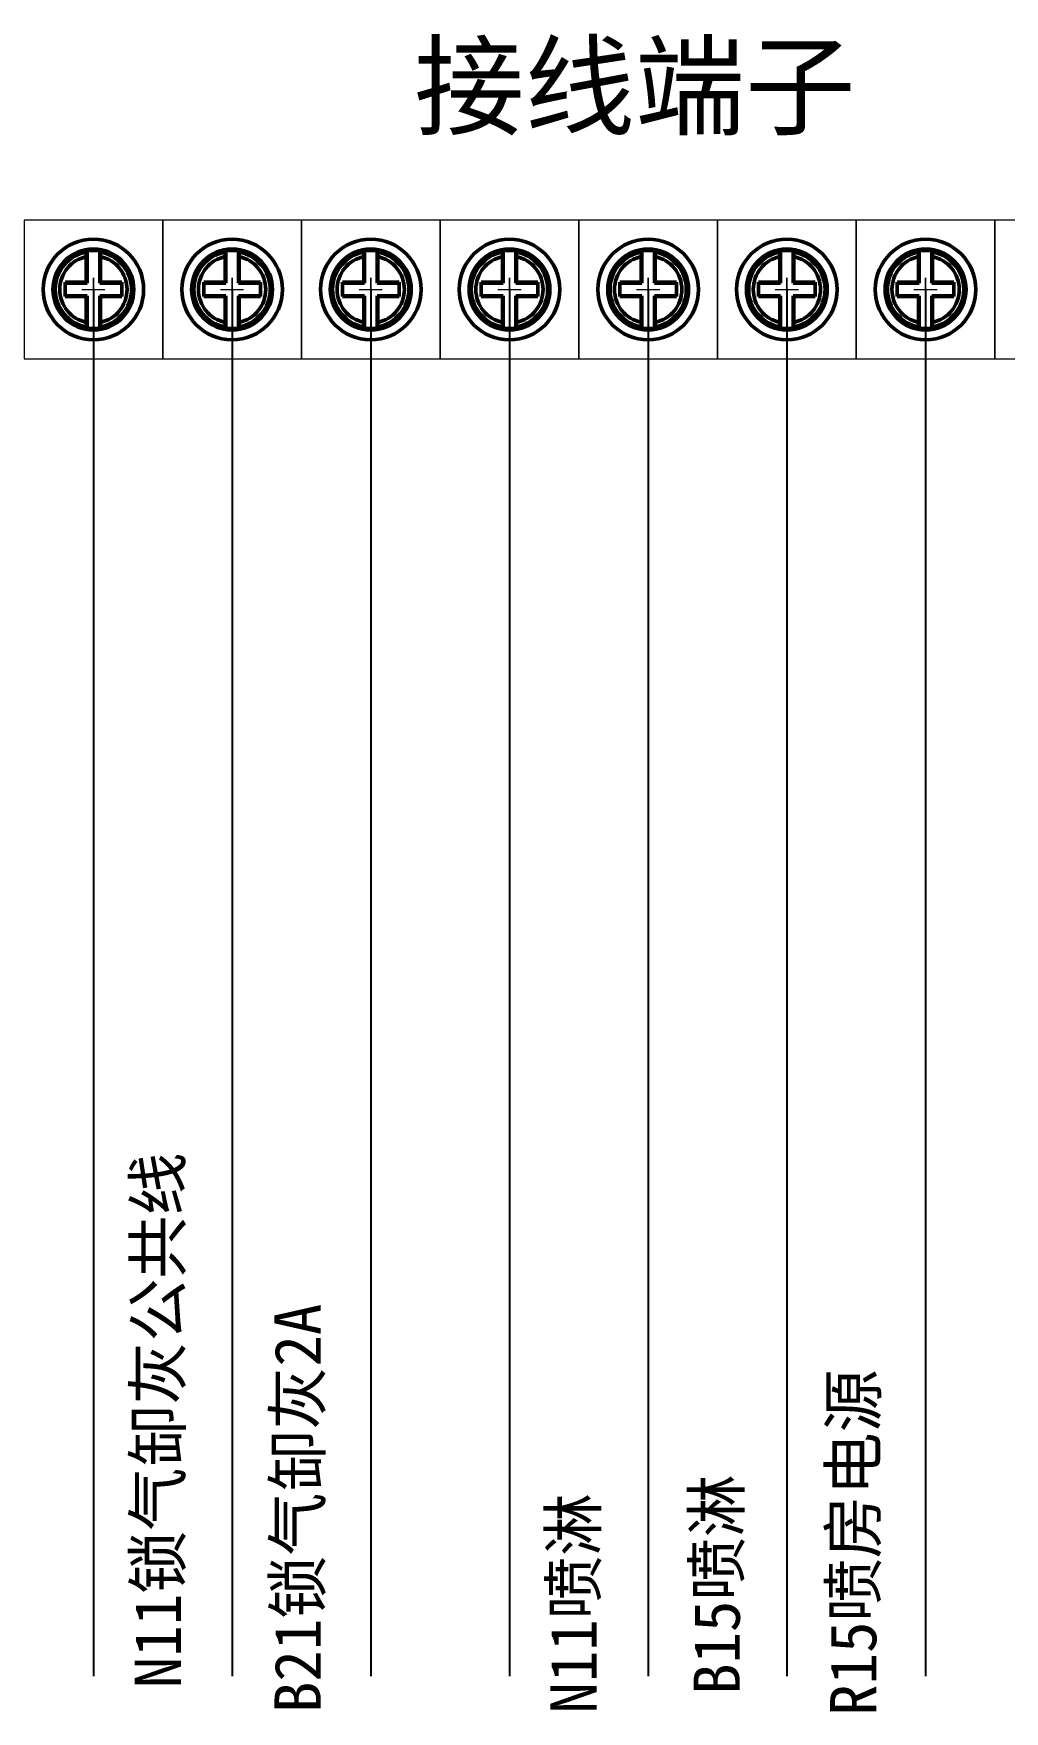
# Model space of a CAD drawing. Extents: x -1351 to 773, y -193 to 951.
# Drawn here: x 509.4 to 593.4, y -192 to -46.8 of the extents above; entities that cross this region are included whole.
import ezdxf

# ---------------------------------------------------------------- set-up
doc = ezdxf.new("R2010")
doc.units = 0
doc.header["$LTSCALE"] = 10
doc.header["$MEASUREMENT"] = 0
doc.layers.get('0').update_dxf_attribs({"linetype": 'CONTINUOUS'})
for name, color, linetype in [('10000_FRONT', 7, 'CONTINUOUS'), ('器件名称', 7, 'CONTINUOUS'), ('线号', 50, 'CONTINUOUS')]:
    doc.layers.add(name, color=color, linetype=linetype)
doc.styles.add('STYLE1', font='', dxfattribs={"height": 4})
doc.styles.get('STYLE1').set_extended_font_data('SimSun')

msp = doc.modelspace()

# ---------------------------------------------------------------- linework, layer by layer
at = {"lineweight": 0}
for p, q in [((514.61, -68.98), (514.61, -67.98)), ((514.61, -67.98), (514.61, -69.98)), ((526.61, -68.98), (526.61, -67.98)), ((526.61, -67.98), (526.61, -69.98)), ((538.61, -68.98), (538.61, -67.98)), ((538.61, -67.98), (538.61, -69.98)), ((550.61, -68.98), (550.61, -67.98)), ((550.61, -67.98), (550.61, -69.98)), ((562.61, -68.98), (562.61, -67.98)), ((562.61, -67.98), (562.61, -69.98)), ((574.61, -68.98), (574.61, -67.98)), ((574.61, -67.98), (574.61, -69.98)), ((586.61, -68.98), (586.61, -67.98)), ((586.61, -67.98), (586.61, -69.98)), ((513.61, -68.98), (515.61, -68.98)), ((525.61, -68.98), (527.61, -68.98)), ((537.61, -68.98), (539.61, -68.98)), ((549.61, -68.98), (551.61, -68.98)), ((561.61, -68.98), (563.61, -68.98)), ((573.61, -68.98), (575.61, -68.98)), ((585.61, -68.98), (587.61, -68.98))]:
    msp.add_line(p, q, dxfattribs=at)
for points in [[(508.61, -74.98), (520.61, -74.98), (520.61, -62.98), (508.61, -62.98)], [(520.61, -74.98), (532.61, -74.98), (532.61, -62.98), (520.61, -62.98)], [(532.61, -74.98), (544.61, -74.98), (544.61, -62.98), (532.61, -62.98)], [(544.61, -74.98), (556.61, -74.98), (556.61, -62.98), (544.61, -62.98)], [(556.61, -74.98), (568.61, -74.98), (568.61, -62.98), (556.61, -62.98)], [(568.61, -74.98), (580.61, -74.98), (580.61, -62.98), (568.61, -62.98)], [(580.61, -74.98), (592.61, -74.98), (592.61, -62.98), (580.61, -62.98)], [(592.61, -74.98), (604.61, -74.98), (604.61, -62.98), (592.61, -62.98)]]:
    msp.add_lwpolyline(points, close=True, dxfattribs=at)
at = {"layer": '10000_FRONT', "color": 7, "linetype": 'Continuous', "lineweight": 50}
for p, q in [((514.01, -65.81), (514, -65.83)), ((514, -65.83), (514, -65.85)), ((514, -65.85), (514, -65.87)), ((514, -65.87), (514, -65.9)), ((514, -65.9), (514, -65.92)), ((514, -65.92), (514, -65.95)), ((514, -65.95), (514, -65.98)), ((514, -65.98), (514, -66.01)), ((514, -66.01), (514, -66.04)), ((514, -66.04), (514, -66.07)), ((514, -66.07), (514, -66.1)), ((514, -66.1), (514, -66.14)), ((514, -66.14), (514, -68.36)), ((514.02, -65.73), (514.01, -65.73)), ((514.01, -65.73), (514.01, -65.74)), ((514.01, -65.74), (514.01, -65.75)), ((514.01, -65.75), (514.01, -65.76)), ((514.01, -65.76), (514.01, -65.77)), ((514.01, -65.77), (514.01, -65.79)), ((514.01, -65.79), (514.01, -65.81)), ((514.03, -65.7), (514.02, -65.71)), ((514.02, -65.71), (514.02, -65.73)), ((514.04, -65.68), (514.03, -65.69)), ((514.03, -65.69), (514.03, -65.7)), ((514.05, -65.67), (514.04, -65.68)), ((514.06, -65.64), (514.05, -65.66)), ((514.05, -65.66), (514.05, -65.67)), ((514.06, -68.43), (514.06, -65.64)), ((515.16, -68.43), (515.16, -65.64)), ((515.17, -65.66), (515.16, -65.64)), ((515.17, -65.67), (515.17, -65.66)), ((515.18, -65.68), (515.17, -65.67)), ((515.18, -65.69), (515.18, -65.68)), ((515.19, -65.7), (515.18, -65.69)), ((515.2, -65.71), (515.19, -65.7)), ((515.2, -65.73), (515.2, -65.71)), ((515.21, -65.73), (515.2, -65.73)), ((515.21, -65.74), (515.21, -65.73)), ((515.21, -65.75), (515.21, -65.74)), ((515.21, -65.76), (515.21, -65.75)), ((515.21, -65.77), (515.21, -65.76)), ((515.21, -65.79), (515.21, -65.77)), ((515.21, -65.81), (515.21, -65.79)), ((515.22, -65.83), (515.21, -65.81)), ((515.22, -65.85), (515.22, -65.83)), ((515.22, -65.87), (515.22, -65.85)), ((515.22, -65.9), (515.22, -65.87)), ((515.22, -65.92), (515.22, -65.9)), ((515.22, -65.95), (515.22, -65.92)), ((515.22, -65.98), (515.22, -65.95)), ((515.22, -66.01), (515.22, -65.98)), ((515.22, -66.04), (515.22, -66.01)), ((515.22, -66.07), (515.22, -66.04)), ((515.22, -66.1), (515.22, -66.07)), ((515.22, -66.14), (515.22, -66.1)), ((515.22, -68.36), (515.22, -66.14)), ((526.01, -65.81), (526, -65.83)), ((526, -65.83), (526, -65.85)), ((526, -65.85), (526, -65.87)), ((526, -65.87), (526, -65.9)), ((526, -65.9), (526, -65.92)), ((526, -65.92), (526, -65.95)), ((526, -65.95), (526, -65.98)), ((526, -65.98), (526, -66.01)), ((526, -66.01), (526, -66.04)), ((526, -66.04), (526, -66.07)), ((526, -66.07), (526, -66.1)), ((526, -66.1), (526, -66.14)), ((526, -66.14), (526, -68.36)), ((526.02, -65.73), (526.01, -65.73)), ((526.01, -65.73), (526.01, -65.74)), ((526.01, -65.74), (526.01, -65.75)), ((526.01, -65.75), (526.01, -65.76)), ((526.01, -65.76), (526.01, -65.77)), ((526.01, -65.77), (526.01, -65.79)), ((526.01, -65.79), (526.01, -65.81)), ((526.03, -65.7), (526.02, -65.71)), ((526.02, -65.71), (526.02, -65.73)), ((526.04, -65.68), (526.03, -65.69)), ((526.03, -65.69), (526.03, -65.7)), ((526.05, -65.67), (526.04, -65.68)), ((526.06, -65.64), (526.05, -65.66)), ((526.05, -65.66), (526.05, -65.67)), ((526.06, -68.43), (526.06, -65.64)), ((527.16, -68.43), (527.16, -65.64)), ((527.17, -65.66), (527.16, -65.64)), ((527.17, -65.67), (527.17, -65.66)), ((527.18, -65.68), (527.17, -65.67)), ((527.18, -65.69), (527.18, -65.68)), ((527.19, -65.7), (527.18, -65.69)), ((527.2, -65.71), (527.19, -65.7)), ((527.2, -65.73), (527.2, -65.71)), ((527.21, -65.73), (527.2, -65.73)), ((527.21, -65.74), (527.21, -65.73)), ((527.21, -65.75), (527.21, -65.74)), ((527.21, -65.76), (527.21, -65.75)), ((527.21, -65.77), (527.21, -65.76)), ((527.21, -65.79), (527.21, -65.77)), ((527.21, -65.81), (527.21, -65.79)), ((527.22, -65.83), (527.21, -65.81)), ((527.22, -65.85), (527.22, -65.83)), ((527.22, -65.87), (527.22, -65.85)), ((527.22, -65.9), (527.22, -65.87)), ((527.22, -65.92), (527.22, -65.9)), ((527.22, -65.95), (527.22, -65.92)), ((527.22, -65.98), (527.22, -65.95)), ((527.22, -66.01), (527.22, -65.98)), ((527.22, -66.04), (527.22, -66.01)), ((527.22, -66.07), (527.22, -66.04)), ((527.22, -66.1), (527.22, -66.07)), ((527.22, -66.14), (527.22, -66.1)), ((527.22, -68.36), (527.22, -66.14)), ((538.01, -65.81), (538, -65.83)), ((538, -65.83), (538, -65.85)), ((538, -65.85), (538, -65.87)), ((538, -65.87), (538, -65.9)), ((538, -65.9), (538, -65.92)), ((538, -65.92), (538, -65.95)), ((538, -65.95), (538, -65.98)), ((538, -65.98), (538, -66.01)), ((538, -66.01), (538, -66.04)), ((538, -66.04), (538, -66.07)), ((538, -66.07), (538, -66.1)), ((538, -66.1), (538, -66.14)), ((538, -66.14), (538, -68.36)), ((538.02, -65.73), (538.01, -65.73)), ((538.01, -65.73), (538.01, -65.74)), ((538.01, -65.74), (538.01, -65.75)), ((538.01, -65.75), (538.01, -65.76)), ((538.01, -65.76), (538.01, -65.77)), ((538.01, -65.77), (538.01, -65.79)), ((538.01, -65.79), (538.01, -65.81)), ((538.03, -65.7), (538.02, -65.71)), ((538.02, -65.71), (538.02, -65.73)), ((538.04, -65.68), (538.03, -65.69)), ((538.03, -65.69), (538.03, -65.7)), ((538.05, -65.67), (538.04, -65.68)), ((538.06, -65.64), (538.05, -65.66)), ((538.05, -65.66), (538.05, -65.67)), ((538.06, -68.43), (538.06, -65.64)), ((539.16, -68.43), (539.16, -65.64)), ((539.17, -65.66), (539.16, -65.64)), ((539.17, -65.67), (539.17, -65.66)), ((539.18, -65.68), (539.17, -65.67)), ((539.18, -65.69), (539.18, -65.68)), ((539.19, -65.7), (539.18, -65.69)), ((539.2, -65.71), (539.19, -65.7)), ((539.2, -65.73), (539.2, -65.71)), ((539.21, -65.73), (539.2, -65.73)), ((539.21, -65.74), (539.21, -65.73)), ((539.21, -65.75), (539.21, -65.74)), ((539.21, -65.76), (539.21, -65.75)), ((539.21, -65.77), (539.21, -65.76)), ((539.21, -65.79), (539.21, -65.77)), ((539.21, -65.81), (539.21, -65.79)), ((539.22, -65.83), (539.21, -65.81)), ((539.22, -65.85), (539.22, -65.83)), ((539.22, -65.87), (539.22, -65.85)), ((539.22, -65.9), (539.22, -65.87)), ((539.22, -65.92), (539.22, -65.9)), ((539.22, -65.95), (539.22, -65.92)), ((539.22, -65.98), (539.22, -65.95)), ((539.22, -66.01), (539.22, -65.98)), ((539.22, -66.04), (539.22, -66.01)), ((539.22, -66.07), (539.22, -66.04)), ((539.22, -66.1), (539.22, -66.07)), ((539.22, -66.14), (539.22, -66.1)), ((539.22, -68.36), (539.22, -66.14)), ((550.01, -65.81), (550, -65.83)), ((550, -65.83), (550, -65.85)), ((550, -65.85), (550, -65.87)), ((550, -65.87), (550, -65.9)), ((550, -65.9), (550, -65.92)), ((550, -65.92), (550, -65.95)), ((550, -65.95), (550, -65.98)), ((550, -65.98), (550, -66.01)), ((550, -66.01), (550, -66.04)), ((550, -66.04), (550, -66.07)), ((550, -66.07), (550, -66.1)), ((550, -66.1), (550, -66.14)), ((550, -66.14), (550, -68.36)), ((550.02, -65.73), (550.01, -65.73)), ((550.01, -65.73), (550.01, -65.74)), ((550.01, -65.74), (550.01, -65.75)), ((550.01, -65.75), (550.01, -65.76)), ((550.01, -65.76), (550.01, -65.77)), ((550.01, -65.77), (550.01, -65.79)), ((550.01, -65.79), (550.01, -65.81)), ((550.03, -65.7), (550.02, -65.71)), ((550.02, -65.71), (550.02, -65.73)), ((550.04, -65.68), (550.03, -65.69)), ((550.03, -65.69), (550.03, -65.7)), ((550.05, -65.67), (550.04, -65.68)), ((550.06, -65.64), (550.05, -65.66)), ((550.05, -65.66), (550.05, -65.67)), ((550.06, -68.43), (550.06, -65.64)), ((551.16, -68.43), (551.16, -65.64)), ((551.17, -65.66), (551.16, -65.64)), ((551.17, -65.67), (551.17, -65.66)), ((551.18, -65.68), (551.17, -65.67)), ((551.18, -65.69), (551.18, -65.68)), ((551.19, -65.7), (551.18, -65.69)), ((551.2, -65.71), (551.19, -65.7)), ((551.2, -65.73), (551.2, -65.71)), ((551.21, -65.73), (551.2, -65.73)), ((551.21, -65.74), (551.21, -65.73)), ((551.21, -65.75), (551.21, -65.74)), ((551.21, -65.76), (551.21, -65.75)), ((551.21, -65.77), (551.21, -65.76)), ((551.21, -65.79), (551.21, -65.77)), ((551.21, -65.81), (551.21, -65.79)), ((551.22, -65.83), (551.21, -65.81)), ((551.22, -65.85), (551.22, -65.83)), ((551.22, -65.87), (551.22, -65.85)), ((551.22, -65.9), (551.22, -65.87)), ((551.22, -65.92), (551.22, -65.9)), ((551.22, -65.95), (551.22, -65.92)), ((551.22, -65.98), (551.22, -65.95)), ((551.22, -66.01), (551.22, -65.98)), ((551.22, -66.04), (551.22, -66.01)), ((551.22, -66.07), (551.22, -66.04)), ((551.22, -66.1), (551.22, -66.07)), ((551.22, -66.14), (551.22, -66.1)), ((551.22, -68.36), (551.22, -66.14)), ((562.01, -65.81), (562, -65.83)), ((562, -65.83), (562, -65.85)), ((562, -65.85), (562, -65.87)), ((562, -65.87), (562, -65.9)), ((562, -65.9), (562, -65.92)), ((562, -65.92), (562, -65.95)), ((562, -65.95), (562, -65.98)), ((562, -65.98), (562, -66.01)), ((562, -66.01), (562, -66.04)), ((562, -66.04), (562, -66.07)), ((562, -66.07), (562, -66.1)), ((562, -66.1), (562, -66.14)), ((562, -66.14), (562, -68.36)), ((562.02, -65.73), (562.01, -65.73)), ((562.01, -65.73), (562.01, -65.74)), ((562.01, -65.74), (562.01, -65.75)), ((562.01, -65.75), (562.01, -65.76)), ((562.01, -65.76), (562.01, -65.77)), ((562.01, -65.77), (562.01, -65.79)), ((562.01, -65.79), (562.01, -65.81)), ((562.03, -65.7), (562.02, -65.71)), ((562.02, -65.71), (562.02, -65.73)), ((562.04, -65.68), (562.03, -65.69)), ((562.03, -65.69), (562.03, -65.7)), ((562.05, -65.67), (562.04, -65.68)), ((562.06, -65.64), (562.05, -65.66)), ((562.05, -65.66), (562.05, -65.67)), ((562.06, -68.43), (562.06, -65.64)), ((563.16, -68.43), (563.16, -65.64)), ((563.17, -65.66), (563.16, -65.64)), ((563.17, -65.67), (563.17, -65.66)), ((563.18, -65.68), (563.17, -65.67)), ((563.18, -65.69), (563.18, -65.68)), ((563.19, -65.7), (563.18, -65.69)), ((563.2, -65.71), (563.19, -65.7)), ((563.2, -65.73), (563.2, -65.71)), ((563.21, -65.73), (563.2, -65.73)), ((563.21, -65.74), (563.21, -65.73)), ((563.21, -65.75), (563.21, -65.74)), ((563.21, -65.76), (563.21, -65.75)), ((563.21, -65.77), (563.21, -65.76)), ((563.21, -65.79), (563.21, -65.77)), ((563.21, -65.81), (563.21, -65.79)), ((563.22, -65.83), (563.21, -65.81)), ((563.22, -65.85), (563.22, -65.83)), ((563.22, -65.87), (563.22, -65.85)), ((563.22, -65.9), (563.22, -65.87)), ((563.22, -65.92), (563.22, -65.9)), ((563.22, -65.95), (563.22, -65.92)), ((563.22, -65.98), (563.22, -65.95)), ((563.22, -66.01), (563.22, -65.98)), ((563.22, -66.04), (563.22, -66.01)), ((563.22, -66.07), (563.22, -66.04)), ((563.22, -66.1), (563.22, -66.07)), ((563.22, -66.14), (563.22, -66.1)), ((563.22, -68.36), (563.22, -66.14)), ((574.01, -65.81), (574, -65.83)), ((574, -65.83), (574, -65.85)), ((574, -65.85), (574, -65.87)), ((574, -65.87), (574, -65.9)), ((574, -65.9), (574, -65.92)), ((574, -65.92), (574, -65.95)), ((574, -65.95), (574, -65.98)), ((574, -65.98), (574, -66.01)), ((574, -66.01), (574, -66.04)), ((574, -66.04), (574, -66.07)), ((574, -66.07), (574, -66.1)), ((574, -66.1), (574, -66.14)), ((574, -66.14), (574, -68.36)), ((574.02, -65.73), (574.01, -65.73)), ((574.01, -65.73), (574.01, -65.74)), ((574.01, -65.74), (574.01, -65.75)), ((574.01, -65.75), (574.01, -65.76)), ((574.01, -65.76), (574.01, -65.77)), ((574.01, -65.77), (574.01, -65.79)), ((574.01, -65.79), (574.01, -65.81)), ((574.03, -65.7), (574.02, -65.71)), ((574.02, -65.71), (574.02, -65.73)), ((574.04, -65.68), (574.03, -65.69)), ((574.03, -65.69), (574.03, -65.7)), ((574.05, -65.67), (574.04, -65.68)), ((574.06, -65.64), (574.05, -65.66)), ((574.05, -65.66), (574.05, -65.67)), ((574.06, -68.43), (574.06, -65.64)), ((575.16, -68.43), (575.16, -65.64)), ((575.17, -65.66), (575.16, -65.64)), ((575.17, -65.67), (575.17, -65.66)), ((575.18, -65.68), (575.17, -65.67)), ((575.18, -65.69), (575.18, -65.68)), ((575.19, -65.7), (575.18, -65.69)), ((575.2, -65.71), (575.19, -65.7)), ((575.2, -65.73), (575.2, -65.71)), ((575.21, -65.73), (575.2, -65.73)), ((575.21, -65.74), (575.21, -65.73)), ((575.21, -65.75), (575.21, -65.74)), ((575.21, -65.76), (575.21, -65.75)), ((575.21, -65.77), (575.21, -65.76)), ((575.21, -65.79), (575.21, -65.77)), ((575.21, -65.81), (575.21, -65.79)), ((575.22, -65.83), (575.21, -65.81)), ((575.22, -65.85), (575.22, -65.83)), ((575.22, -65.87), (575.22, -65.85)), ((575.22, -65.9), (575.22, -65.87)), ((575.22, -65.92), (575.22, -65.9)), ((575.22, -65.95), (575.22, -65.92)), ((575.22, -65.98), (575.22, -65.95)), ((575.22, -66.01), (575.22, -65.98)), ((575.22, -66.04), (575.22, -66.01)), ((575.22, -66.07), (575.22, -66.04)), ((575.22, -66.1), (575.22, -66.07)), ((575.22, -66.14), (575.22, -66.1)), ((575.22, -68.36), (575.22, -66.14)), ((586.01, -65.81), (586, -65.83)), ((586, -65.83), (586, -65.85)), ((586, -65.85), (586, -65.87)), ((586, -65.87), (586, -65.9)), ((586, -65.9), (586, -65.92)), ((586, -65.92), (586, -65.95)), ((586, -65.95), (586, -65.98)), ((586, -65.98), (586, -66.01)), ((586, -66.01), (586, -66.04)), ((586, -66.04), (586, -66.07)), ((586, -66.07), (586, -66.1)), ((586, -66.1), (586, -66.14)), ((586, -66.14), (586, -68.36)), ((586.02, -65.73), (586.01, -65.73)), ((586.01, -65.73), (586.01, -65.74)), ((586.01, -65.74), (586.01, -65.75)), ((586.01, -65.75), (586.01, -65.76)), ((586.01, -65.76), (586.01, -65.77)), ((586.01, -65.77), (586.01, -65.79)), ((586.01, -65.79), (586.01, -65.81)), ((586.03, -65.7), (586.02, -65.71)), ((586.02, -65.71), (586.02, -65.73)), ((586.04, -65.68), (586.03, -65.69)), ((586.03, -65.69), (586.03, -65.7)), ((586.05, -65.67), (586.04, -65.68)), ((586.06, -65.64), (586.05, -65.66)), ((586.05, -65.66), (586.05, -65.67)), ((586.06, -68.43), (586.06, -65.64)), ((587.16, -68.43), (587.16, -65.64)), ((587.17, -65.66), (587.16, -65.64)), ((587.17, -65.67), (587.17, -65.66)), ((587.18, -65.68), (587.17, -65.67)), ((587.18, -65.69), (587.18, -65.68)), ((587.19, -65.7), (587.18, -65.69)), ((587.2, -65.71), (587.19, -65.7)), ((587.2, -65.73), (587.2, -65.71)), ((587.21, -65.73), (587.2, -65.73)), ((587.21, -65.74), (587.21, -65.73)), ((587.21, -65.75), (587.21, -65.74)), ((587.21, -65.76), (587.21, -65.75)), ((587.21, -65.77), (587.21, -65.76)), ((587.21, -65.79), (587.21, -65.77)), ((587.21, -65.81), (587.21, -65.79)), ((587.22, -65.83), (587.21, -65.81)), ((587.22, -65.85), (587.22, -65.83)), ((587.22, -65.87), (587.22, -65.85)), ((587.22, -65.9), (587.22, -65.87)), ((587.22, -65.92), (587.22, -65.9)), ((587.22, -65.95), (587.22, -65.92)), ((587.22, -65.98), (587.22, -65.95)), ((587.22, -66.01), (587.22, -65.98)), ((587.22, -66.04), (587.22, -66.01)), ((587.22, -66.07), (587.22, -66.04)), ((587.22, -66.1), (587.22, -66.07)), ((587.22, -66.14), (587.22, -66.1)), ((587.22, -68.36), (587.22, -66.14)), ((514, -68.36), (512.16, -68.36)), ((512.16, -69.59), (512.16, -68.36)), ((514.06, -68.43), (512.16, -68.43)), ((514.06, -69.53), (512.16, -69.53)), ((512.16, -69.59), (514, -69.59)), ((514, -68.36), (514.06, -68.43)), ((514.06, -69.53), (514, -69.59)), ((514, -69.59), (514, -71.82)), ((514.06, -72.31), (514.06, -69.53)), ((515.16, -68.43), (515.22, -68.36)), ((517.06, -68.43), (515.16, -68.43)), ((515.22, -69.59), (515.16, -69.53)), ((517.06, -69.53), (515.16, -69.53)), ((515.16, -72.31), (515.16, -69.53)), ((517.06, -68.36), (515.22, -68.36)), ((515.22, -69.59), (517.06, -69.59)), ((515.22, -71.82), (515.22, -69.59)), ((517.06, -69.59), (517.06, -68.36)), ((526, -68.36), (524.16, -68.36)), ((524.16, -69.59), (524.16, -68.36)), ((526.06, -68.43), (524.16, -68.43)), ((526.06, -69.53), (524.16, -69.53)), ((524.16, -69.59), (526, -69.59)), ((526, -68.36), (526.06, -68.43)), ((526.06, -69.53), (526, -69.59)), ((526, -69.59), (526, -71.82)), ((526.06, -72.31), (526.06, -69.53)), ((527.16, -68.43), (527.22, -68.36)), ((529.06, -68.43), (527.16, -68.43)), ((527.22, -69.59), (527.16, -69.53)), ((529.06, -69.53), (527.16, -69.53)), ((527.16, -72.31), (527.16, -69.53)), ((529.06, -68.36), (527.22, -68.36)), ((527.22, -69.59), (529.06, -69.59)), ((527.22, -71.82), (527.22, -69.59)), ((529.06, -69.59), (529.06, -68.36)), ((538, -68.36), (536.16, -68.36)), ((536.16, -69.59), (536.16, -68.36)), ((538.06, -68.43), (536.16, -68.43)), ((538.06, -69.53), (536.16, -69.53)), ((536.16, -69.59), (538, -69.59)), ((538, -68.36), (538.06, -68.43)), ((538.06, -69.53), (538, -69.59)), ((538, -69.59), (538, -71.82)), ((538.06, -72.31), (538.06, -69.53)), ((539.16, -68.43), (539.22, -68.36)), ((541.06, -68.43), (539.16, -68.43)), ((539.22, -69.59), (539.16, -69.53)), ((541.06, -69.53), (539.16, -69.53)), ((539.16, -72.31), (539.16, -69.53)), ((541.06, -68.36), (539.22, -68.36)), ((539.22, -69.59), (541.06, -69.59)), ((539.22, -71.82), (539.22, -69.59)), ((541.06, -69.59), (541.06, -68.36)), ((550, -68.36), (548.16, -68.36)), ((548.16, -69.59), (548.16, -68.36)), ((550.06, -68.43), (548.16, -68.43)), ((550.06, -69.53), (548.16, -69.53)), ((548.16, -69.59), (550, -69.59)), ((550, -68.36), (550.06, -68.43)), ((550.06, -69.53), (550, -69.59)), ((550, -69.59), (550, -71.82)), ((550.06, -72.31), (550.06, -69.53)), ((551.16, -68.43), (551.22, -68.36)), ((553.06, -68.43), (551.16, -68.43)), ((551.22, -69.59), (551.16, -69.53)), ((553.06, -69.53), (551.16, -69.53)), ((551.16, -72.31), (551.16, -69.53)), ((553.06, -68.36), (551.22, -68.36)), ((551.22, -69.59), (553.06, -69.59)), ((551.22, -71.82), (551.22, -69.59)), ((553.06, -69.59), (553.06, -68.36)), ((562, -68.36), (560.16, -68.36)), ((560.16, -69.59), (560.16, -68.36)), ((562.06, -68.43), (560.16, -68.43)), ((562.06, -69.53), (560.16, -69.53)), ((560.16, -69.59), (562, -69.59)), ((562, -68.36), (562.06, -68.43)), ((562.06, -69.53), (562, -69.59)), ((562, -69.59), (562, -71.82)), ((562.06, -72.31), (562.06, -69.53)), ((563.16, -68.43), (563.22, -68.36)), ((565.06, -68.43), (563.16, -68.43)), ((563.22, -69.59), (563.16, -69.53)), ((565.06, -69.53), (563.16, -69.53)), ((563.16, -72.31), (563.16, -69.53)), ((565.06, -68.36), (563.22, -68.36)), ((563.22, -69.59), (565.06, -69.59)), ((563.22, -71.82), (563.22, -69.59)), ((565.06, -69.59), (565.06, -68.36)), ((574, -68.36), (572.16, -68.36)), ((572.16, -69.59), (572.16, -68.36)), ((574.06, -68.43), (572.16, -68.43)), ((574.06, -69.53), (572.16, -69.53)), ((572.16, -69.59), (574, -69.59)), ((574, -68.36), (574.06, -68.43)), ((574.06, -69.53), (574, -69.59)), ((574, -69.59), (574, -71.82)), ((574.06, -72.31), (574.06, -69.53)), ((575.16, -68.43), (575.22, -68.36)), ((577.06, -68.43), (575.16, -68.43)), ((575.22, -69.59), (575.16, -69.53)), ((577.06, -69.53), (575.16, -69.53)), ((575.16, -72.31), (575.16, -69.53)), ((577.06, -68.36), (575.22, -68.36)), ((575.22, -69.59), (577.06, -69.59)), ((575.22, -71.82), (575.22, -69.59)), ((577.06, -69.59), (577.06, -68.36)), ((586, -68.36), (584.16, -68.36)), ((584.16, -69.59), (584.16, -68.36)), ((586.06, -68.43), (584.16, -68.43)), ((586.06, -69.53), (584.16, -69.53)), ((584.16, -69.59), (586, -69.59)), ((586, -68.36), (586.06, -68.43)), ((586.06, -69.53), (586, -69.59)), ((586, -69.59), (586, -71.82)), ((586.06, -72.31), (586.06, -69.53)), ((587.16, -68.43), (587.22, -68.36)), ((589.06, -68.43), (587.16, -68.43)), ((587.22, -69.59), (587.16, -69.53)), ((589.06, -69.53), (587.16, -69.53)), ((587.16, -72.31), (587.16, -69.53)), ((589.06, -68.36), (587.22, -68.36)), ((587.22, -69.59), (589.06, -69.59)), ((587.22, -71.82), (587.22, -69.59)), ((589.06, -69.59), (589.06, -68.36)), ((514, -71.82), (514, -71.85)), ((514, -71.85), (514, -71.88)), ((514, -71.88), (514, -71.91)), ((514, -71.91), (514, -71.94)), ((514, -71.94), (514, -71.97)), ((514, -71.97), (514, -72)), ((514, -72), (514, -72.03)), ((514, -72.03), (514, -72.05)), ((514, -72.05), (514, -72.08)), ((514, -72.08), (514, -72.1)), ((514, -72.1), (514, -72.13)), ((514, -72.13), (514.01, -72.15)), ((514.01, -72.15), (514.01, -72.16)), ((514.01, -72.16), (514.01, -72.18)), ((514.01, -72.18), (514.01, -72.19)), ((514.01, -72.19), (514.01, -72.21)), ((514.01, -72.21), (514.01, -72.22)), ((514.01, -72.22), (514.01, -72.22)), ((514.01, -72.22), (514.02, -72.23)), ((514.02, -72.23), (514.02, -72.24)), ((514.02, -72.24), (514.03, -72.25)), ((514.03, -72.25), (514.03, -72.26)), ((514.03, -72.26), (514.04, -72.27)), ((514.04, -72.27), (514.05, -72.29)), ((514.05, -72.29), (514.05, -72.3)), ((514.05, -72.3), (514.06, -72.31)), ((515.16, -72.31), (515.17, -72.3)), ((515.17, -72.29), (515.18, -72.27)), ((515.17, -72.3), (515.17, -72.29)), ((515.18, -72.26), (515.19, -72.25)), ((515.18, -72.27), (515.18, -72.26)), ((515.19, -72.25), (515.2, -72.24)), ((515.2, -72.23), (515.21, -72.22)), ((515.2, -72.24), (515.2, -72.23)), ((515.21, -72.15), (515.22, -72.13)), ((515.21, -72.16), (515.21, -72.15)), ((515.21, -72.18), (515.21, -72.16)), ((515.21, -72.19), (515.21, -72.18)), ((515.21, -72.21), (515.21, -72.19)), ((515.21, -72.22), (515.21, -72.21)), ((515.21, -72.22), (515.21, -72.22)), ((515.22, -71.85), (515.22, -71.82)), ((515.22, -71.88), (515.22, -71.85)), ((515.22, -71.91), (515.22, -71.88)), ((515.22, -71.94), (515.22, -71.91)), ((515.22, -71.97), (515.22, -71.94)), ((515.22, -72), (515.22, -71.97)), ((515.22, -72.03), (515.22, -72)), ((515.22, -72.05), (515.22, -72.03)), ((515.22, -72.08), (515.22, -72.05)), ((515.22, -72.1), (515.22, -72.08)), ((515.22, -72.13), (515.22, -72.1)), ((526, -71.82), (526, -71.85)), ((526, -71.85), (526, -71.88)), ((526, -71.88), (526, -71.91)), ((526, -71.91), (526, -71.94)), ((526, -71.94), (526, -71.97)), ((526, -71.97), (526, -72)), ((526, -72), (526, -72.03)), ((526, -72.03), (526, -72.05)), ((526, -72.05), (526, -72.08)), ((526, -72.08), (526, -72.1)), ((526, -72.1), (526, -72.13)), ((526, -72.13), (526.01, -72.15)), ((526.01, -72.15), (526.01, -72.16)), ((526.01, -72.16), (526.01, -72.18)), ((526.01, -72.18), (526.01, -72.19)), ((526.01, -72.19), (526.01, -72.21)), ((526.01, -72.21), (526.01, -72.22)), ((526.01, -72.22), (526.01, -72.22)), ((526.01, -72.22), (526.02, -72.23)), ((526.02, -72.23), (526.02, -72.24)), ((526.02, -72.24), (526.03, -72.25)), ((526.03, -72.25), (526.03, -72.26)), ((526.03, -72.26), (526.04, -72.27)), ((526.04, -72.27), (526.05, -72.29)), ((526.05, -72.29), (526.05, -72.3)), ((526.05, -72.3), (526.06, -72.31)), ((527.16, -72.31), (527.17, -72.3)), ((527.17, -72.29), (527.18, -72.27)), ((527.17, -72.3), (527.17, -72.29)), ((527.18, -72.26), (527.19, -72.25)), ((527.18, -72.27), (527.18, -72.26)), ((527.19, -72.25), (527.2, -72.24)), ((527.2, -72.23), (527.21, -72.22)), ((527.2, -72.24), (527.2, -72.23)), ((527.21, -72.15), (527.22, -72.13)), ((527.21, -72.16), (527.21, -72.15)), ((527.21, -72.18), (527.21, -72.16)), ((527.21, -72.19), (527.21, -72.18)), ((527.21, -72.21), (527.21, -72.19)), ((527.21, -72.22), (527.21, -72.21)), ((527.21, -72.22), (527.21, -72.22)), ((527.22, -71.85), (527.22, -71.82)), ((527.22, -71.88), (527.22, -71.85)), ((527.22, -71.91), (527.22, -71.88)), ((527.22, -71.94), (527.22, -71.91)), ((527.22, -71.97), (527.22, -71.94)), ((527.22, -72), (527.22, -71.97)), ((527.22, -72.03), (527.22, -72)), ((527.22, -72.05), (527.22, -72.03)), ((527.22, -72.08), (527.22, -72.05)), ((527.22, -72.1), (527.22, -72.08)), ((527.22, -72.13), (527.22, -72.1)), ((538, -71.82), (538, -71.85)), ((538, -71.85), (538, -71.88)), ((538, -71.88), (538, -71.91)), ((538, -71.91), (538, -71.94)), ((538, -71.94), (538, -71.97)), ((538, -71.97), (538, -72)), ((538, -72), (538, -72.03)), ((538, -72.03), (538, -72.05)), ((538, -72.05), (538, -72.08)), ((538, -72.08), (538, -72.1)), ((538, -72.1), (538, -72.13)), ((538, -72.13), (538.01, -72.15)), ((538.01, -72.15), (538.01, -72.16)), ((538.01, -72.16), (538.01, -72.18)), ((538.01, -72.18), (538.01, -72.19)), ((538.01, -72.19), (538.01, -72.21)), ((538.01, -72.21), (538.01, -72.22)), ((538.01, -72.22), (538.01, -72.22)), ((538.01, -72.22), (538.02, -72.23)), ((538.02, -72.23), (538.02, -72.24)), ((538.02, -72.24), (538.03, -72.25)), ((538.03, -72.25), (538.03, -72.26)), ((538.03, -72.26), (538.04, -72.27)), ((538.04, -72.27), (538.05, -72.29)), ((538.05, -72.29), (538.05, -72.3)), ((538.05, -72.3), (538.06, -72.31)), ((539.16, -72.31), (539.17, -72.3)), ((539.17, -72.29), (539.18, -72.27)), ((539.17, -72.3), (539.17, -72.29)), ((539.18, -72.26), (539.19, -72.25)), ((539.18, -72.27), (539.18, -72.26)), ((539.19, -72.25), (539.2, -72.24)), ((539.2, -72.23), (539.21, -72.22)), ((539.2, -72.24), (539.2, -72.23)), ((539.21, -72.15), (539.22, -72.13)), ((539.21, -72.16), (539.21, -72.15)), ((539.21, -72.18), (539.21, -72.16)), ((539.21, -72.19), (539.21, -72.18)), ((539.21, -72.21), (539.21, -72.19)), ((539.21, -72.22), (539.21, -72.21)), ((539.21, -72.22), (539.21, -72.22)), ((539.22, -71.85), (539.22, -71.82)), ((539.22, -71.88), (539.22, -71.85)), ((539.22, -71.91), (539.22, -71.88)), ((539.22, -71.94), (539.22, -71.91)), ((539.22, -71.97), (539.22, -71.94)), ((539.22, -72), (539.22, -71.97)), ((539.22, -72.03), (539.22, -72)), ((539.22, -72.05), (539.22, -72.03)), ((539.22, -72.08), (539.22, -72.05)), ((539.22, -72.1), (539.22, -72.08)), ((539.22, -72.13), (539.22, -72.1)), ((550, -71.82), (550, -71.85)), ((550, -71.85), (550, -71.88)), ((550, -71.88), (550, -71.91)), ((550, -71.91), (550, -71.94)), ((550, -71.94), (550, -71.97)), ((550, -71.97), (550, -72)), ((550, -72), (550, -72.03)), ((550, -72.03), (550, -72.05)), ((550, -72.05), (550, -72.08)), ((550, -72.08), (550, -72.1)), ((550, -72.1), (550, -72.13)), ((550, -72.13), (550.01, -72.15)), ((550.01, -72.15), (550.01, -72.16)), ((550.01, -72.16), (550.01, -72.18)), ((550.01, -72.18), (550.01, -72.19)), ((550.01, -72.19), (550.01, -72.21)), ((550.01, -72.21), (550.01, -72.22)), ((550.01, -72.22), (550.01, -72.22)), ((550.01, -72.22), (550.02, -72.23)), ((550.02, -72.23), (550.02, -72.24)), ((550.02, -72.24), (550.03, -72.25)), ((550.03, -72.25), (550.03, -72.26)), ((550.03, -72.26), (550.04, -72.27)), ((550.04, -72.27), (550.05, -72.29)), ((550.05, -72.29), (550.05, -72.3)), ((550.05, -72.3), (550.06, -72.31)), ((551.16, -72.31), (551.17, -72.3)), ((551.17, -72.29), (551.18, -72.27)), ((551.17, -72.3), (551.17, -72.29)), ((551.18, -72.26), (551.19, -72.25)), ((551.18, -72.27), (551.18, -72.26)), ((551.19, -72.25), (551.2, -72.24)), ((551.2, -72.23), (551.21, -72.22)), ((551.2, -72.24), (551.2, -72.23)), ((551.21, -72.15), (551.22, -72.13)), ((551.21, -72.16), (551.21, -72.15)), ((551.21, -72.18), (551.21, -72.16)), ((551.21, -72.19), (551.21, -72.18)), ((551.21, -72.21), (551.21, -72.19)), ((551.21, -72.22), (551.21, -72.21)), ((551.21, -72.22), (551.21, -72.22)), ((551.22, -71.85), (551.22, -71.82)), ((551.22, -71.88), (551.22, -71.85)), ((551.22, -71.91), (551.22, -71.88)), ((551.22, -71.94), (551.22, -71.91)), ((551.22, -71.97), (551.22, -71.94)), ((551.22, -72), (551.22, -71.97)), ((551.22, -72.03), (551.22, -72)), ((551.22, -72.05), (551.22, -72.03)), ((551.22, -72.08), (551.22, -72.05)), ((551.22, -72.1), (551.22, -72.08)), ((551.22, -72.13), (551.22, -72.1)), ((562, -71.82), (562, -71.85)), ((562, -71.85), (562, -71.88)), ((562, -71.88), (562, -71.91)), ((562, -71.91), (562, -71.94)), ((562, -71.94), (562, -71.97)), ((562, -71.97), (562, -72)), ((562, -72), (562, -72.03)), ((562, -72.03), (562, -72.05)), ((562, -72.05), (562, -72.08)), ((562, -72.08), (562, -72.1)), ((562, -72.1), (562, -72.13)), ((562, -72.13), (562.01, -72.15)), ((562.01, -72.15), (562.01, -72.16)), ((562.01, -72.16), (562.01, -72.18)), ((562.01, -72.18), (562.01, -72.19)), ((562.01, -72.19), (562.01, -72.21)), ((562.01, -72.21), (562.01, -72.22)), ((562.01, -72.22), (562.01, -72.22)), ((562.01, -72.22), (562.02, -72.23)), ((562.02, -72.23), (562.02, -72.24)), ((562.02, -72.24), (562.03, -72.25)), ((562.03, -72.25), (562.03, -72.26)), ((562.03, -72.26), (562.04, -72.27)), ((562.04, -72.27), (562.05, -72.29)), ((562.05, -72.29), (562.05, -72.3)), ((562.05, -72.3), (562.06, -72.31)), ((563.16, -72.31), (563.17, -72.3)), ((563.17, -72.29), (563.18, -72.27)), ((563.17, -72.3), (563.17, -72.29)), ((563.18, -72.26), (563.19, -72.25)), ((563.18, -72.27), (563.18, -72.26)), ((563.19, -72.25), (563.2, -72.24)), ((563.2, -72.23), (563.21, -72.22)), ((563.2, -72.24), (563.2, -72.23)), ((563.21, -72.15), (563.22, -72.13)), ((563.21, -72.16), (563.21, -72.15)), ((563.21, -72.18), (563.21, -72.16)), ((563.21, -72.19), (563.21, -72.18)), ((563.21, -72.21), (563.21, -72.19)), ((563.21, -72.22), (563.21, -72.21)), ((563.21, -72.22), (563.21, -72.22)), ((563.22, -71.85), (563.22, -71.82)), ((563.22, -71.88), (563.22, -71.85)), ((563.22, -71.91), (563.22, -71.88)), ((563.22, -71.94), (563.22, -71.91)), ((563.22, -71.97), (563.22, -71.94)), ((563.22, -72), (563.22, -71.97)), ((563.22, -72.03), (563.22, -72)), ((563.22, -72.05), (563.22, -72.03)), ((563.22, -72.08), (563.22, -72.05)), ((563.22, -72.1), (563.22, -72.08)), ((563.22, -72.13), (563.22, -72.1)), ((574, -71.82), (574, -71.85)), ((574, -71.85), (574, -71.88)), ((574, -71.88), (574, -71.91)), ((574, -71.91), (574, -71.94)), ((574, -71.94), (574, -71.97)), ((574, -71.97), (574, -72)), ((574, -72), (574, -72.03)), ((574, -72.03), (574, -72.05)), ((574, -72.05), (574, -72.08)), ((574, -72.08), (574, -72.1)), ((574, -72.1), (574, -72.13)), ((574, -72.13), (574.01, -72.15)), ((574.01, -72.15), (574.01, -72.16)), ((574.01, -72.16), (574.01, -72.18)), ((574.01, -72.18), (574.01, -72.19)), ((574.01, -72.19), (574.01, -72.21)), ((574.01, -72.21), (574.01, -72.22)), ((574.01, -72.22), (574.01, -72.22)), ((574.01, -72.22), (574.02, -72.23)), ((574.02, -72.23), (574.02, -72.24)), ((574.02, -72.24), (574.03, -72.25)), ((574.03, -72.25), (574.03, -72.26)), ((574.03, -72.26), (574.04, -72.27)), ((574.04, -72.27), (574.05, -72.29)), ((574.05, -72.29), (574.05, -72.3)), ((574.05, -72.3), (574.06, -72.31)), ((575.16, -72.31), (575.17, -72.3)), ((575.17, -72.29), (575.18, -72.27)), ((575.17, -72.3), (575.17, -72.29)), ((575.18, -72.26), (575.19, -72.25)), ((575.18, -72.27), (575.18, -72.26)), ((575.19, -72.25), (575.2, -72.24)), ((575.2, -72.23), (575.21, -72.22)), ((575.2, -72.24), (575.2, -72.23)), ((575.21, -72.15), (575.22, -72.13)), ((575.21, -72.16), (575.21, -72.15)), ((575.21, -72.18), (575.21, -72.16)), ((575.21, -72.19), (575.21, -72.18)), ((575.21, -72.21), (575.21, -72.19)), ((575.21, -72.22), (575.21, -72.21)), ((575.21, -72.22), (575.21, -72.22)), ((575.22, -71.85), (575.22, -71.82)), ((575.22, -71.88), (575.22, -71.85)), ((575.22, -71.91), (575.22, -71.88)), ((575.22, -71.94), (575.22, -71.91)), ((575.22, -71.97), (575.22, -71.94)), ((575.22, -72), (575.22, -71.97)), ((575.22, -72.03), (575.22, -72)), ((575.22, -72.05), (575.22, -72.03)), ((575.22, -72.08), (575.22, -72.05)), ((575.22, -72.1), (575.22, -72.08)), ((575.22, -72.13), (575.22, -72.1)), ((586, -71.82), (586, -71.85)), ((586, -71.85), (586, -71.88)), ((586, -71.88), (586, -71.91)), ((586, -71.91), (586, -71.94)), ((586, -71.94), (586, -71.97)), ((586, -71.97), (586, -72)), ((586, -72), (586, -72.03)), ((586, -72.03), (586, -72.05)), ((586, -72.05), (586, -72.08)), ((586, -72.08), (586, -72.1)), ((586, -72.1), (586, -72.13)), ((586, -72.13), (586.01, -72.15)), ((586.01, -72.15), (586.01, -72.16)), ((586.01, -72.16), (586.01, -72.18)), ((586.01, -72.18), (586.01, -72.19)), ((586.01, -72.19), (586.01, -72.21)), ((586.01, -72.21), (586.01, -72.22)), ((586.01, -72.22), (586.01, -72.22)), ((586.01, -72.22), (586.02, -72.23)), ((586.02, -72.23), (586.02, -72.24)), ((586.02, -72.24), (586.03, -72.25)), ((586.03, -72.25), (586.03, -72.26)), ((586.03, -72.26), (586.04, -72.27)), ((586.04, -72.27), (586.05, -72.29)), ((586.05, -72.29), (586.05, -72.3)), ((586.05, -72.3), (586.06, -72.31)), ((587.16, -72.31), (587.17, -72.3)), ((587.17, -72.29), (587.18, -72.27)), ((587.17, -72.3), (587.17, -72.29)), ((587.18, -72.26), (587.19, -72.25)), ((587.18, -72.27), (587.18, -72.26)), ((587.19, -72.25), (587.2, -72.24)), ((587.2, -72.23), (587.21, -72.22)), ((587.2, -72.24), (587.2, -72.23)), ((587.21, -72.15), (587.22, -72.13)), ((587.21, -72.16), (587.21, -72.15)), ((587.21, -72.18), (587.21, -72.16)), ((587.21, -72.19), (587.21, -72.18)), ((587.21, -72.21), (587.21, -72.19)), ((587.21, -72.22), (587.21, -72.21)), ((587.21, -72.22), (587.21, -72.22)), ((587.22, -71.85), (587.22, -71.82)), ((587.22, -71.88), (587.22, -71.85)), ((587.22, -71.91), (587.22, -71.88)), ((587.22, -71.94), (587.22, -71.91)), ((587.22, -71.97), (587.22, -71.94)), ((587.22, -72), (587.22, -71.97)), ((587.22, -72.03), (587.22, -72)), ((587.22, -72.05), (587.22, -72.03)), ((587.22, -72.08), (587.22, -72.05)), ((587.22, -72.1), (587.22, -72.08)), ((587.22, -72.13), (587.22, -72.1))]:
    msp.add_line(p, q, dxfattribs=at)
for centre, radius, start, end in [((514.61, -68.98), 4.35, 0, 180), ((526.61, -68.98), 4.35, 0, 180), ((538.61, -68.98), 4.35, 0, 180), ((550.61, -68.98), 4.35, 0, 180), ((562.61, -68.98), 4.35, 0, 180), ((574.61, -68.98), 4.35, 0, 180), ((586.61, -68.98), 4.35, 0, 180), ((514.61, -68.98), 3.5, 0, 180), ((514.61, -68.98), 3.3, 100.3512, 180), ((514.61, -68.98), 2.91, 102.1754, 257.8246), ((514.61, -68.98), 3.38, 80.6281, 99.3719), ((514.61, -68.98), 3.3, 0, 79.6488), ((514.61, -68.98), 2.91, 282.1754, 77.8246), ((526.61, -68.98), 3.5, 0, 180), ((526.61, -68.98), 3.3, 100.3512, 180), ((526.61, -68.98), 2.91, 102.1754, 257.8246), ((526.61, -68.98), 3.38, 80.6281, 99.3719), ((526.61, -68.98), 3.3, 0, 79.6488), ((526.61, -68.98), 2.91, 282.1754, 77.8246), ((538.61, -68.98), 3.5, 0, 180), ((538.61, -68.98), 3.3, 100.3512, 180), ((538.61, -68.98), 2.91, 102.1754, 257.8246), ((538.61, -68.98), 3.38, 80.6281, 99.3719), ((538.61, -68.98), 3.3, 0, 79.6488), ((538.61, -68.98), 2.91, 282.1754, 77.8246), ((550.61, -68.98), 3.5, 0, 180), ((550.61, -68.98), 3.3, 100.3512, 180), ((550.61, -68.98), 2.91, 102.1754, 257.8246), ((550.61, -68.98), 3.38, 80.6281, 99.3719), ((550.61, -68.98), 3.3, 0, 79.6488), ((550.61, -68.98), 2.91, 282.1754, 77.8246), ((562.61, -68.98), 3.5, 0, 180), ((562.61, -68.98), 3.3, 100.3512, 180), ((562.61, -68.98), 2.91, 102.1754, 257.8246), ((562.61, -68.98), 3.38, 80.6281, 99.3719), ((562.61, -68.98), 3.3, 0, 79.6488), ((562.61, -68.98), 2.91, 282.1754, 77.8246), ((574.61, -68.98), 3.5, 0, 180), ((574.61, -68.98), 3.3, 100.3512, 180), ((574.61, -68.98), 2.91, 102.1754, 257.8246), ((574.61, -68.98), 3.38, 80.6281, 99.3719), ((574.61, -68.98), 3.3, 0, 79.6488), ((574.61, -68.98), 2.91, 282.1754, 77.8246), ((586.61, -68.98), 3.5, 0, 180), ((586.61, -68.98), 3.3, 100.3512, 180), ((586.61, -68.98), 2.91, 102.1754, 257.8246), ((586.61, -68.98), 3.38, 80.6281, 99.3719), ((586.61, -68.98), 3.3, 0, 79.6488), ((586.61, -68.98), 2.91, 282.1754, 77.8246), ((514.61, -68.98), 4.35, 180, 0), ((514.61, -68.98), 3.5, 180, 0), ((514.61, -68.98), 3.3, 180, 259.6488), ((514.61, -68.98), 3.3, 280.3512, 0), ((526.61, -68.98), 4.35, 180, 0), ((526.61, -68.98), 3.5, 180, 0), ((526.61, -68.98), 3.3, 180, 259.6488), ((526.61, -68.98), 3.3, 280.3512, 0), ((538.61, -68.98), 4.35, 180, 0), ((538.61, -68.98), 3.5, 180, 0), ((538.61, -68.98), 3.3, 180, 259.6488), ((538.61, -68.98), 3.3, 280.3512, 0), ((550.61, -68.98), 4.35, 180, 0), ((550.61, -68.98), 3.5, 180, 0), ((550.61, -68.98), 3.3, 180, 259.6488), ((550.61, -68.98), 3.3, 280.3512, 0), ((562.61, -68.98), 4.35, 180, 0), ((562.61, -68.98), 3.5, 180, 0), ((562.61, -68.98), 3.3, 180, 259.6488), ((562.61, -68.98), 3.3, 280.3512, 0), ((574.61, -68.98), 4.35, 180, 0), ((574.61, -68.98), 3.5, 180, 0), ((574.61, -68.98), 3.3, 180, 259.6488), ((574.61, -68.98), 3.3, 280.3512, 0), ((586.61, -68.98), 4.35, 180, 0), ((586.61, -68.98), 3.5, 180, 0), ((586.61, -68.98), 3.3, 180, 259.6488), ((586.61, -68.98), 3.3, 280.3512, 0), ((514.61, -68.98), 3.38, 260.6281, 279.3719), ((526.61, -68.98), 3.38, 260.6281, 279.3719), ((538.61, -68.98), 3.38, 260.6281, 279.3719), ((550.61, -68.98), 3.38, 260.6281, 279.3719), ((562.61, -68.98), 3.38, 260.6281, 279.3719), ((574.61, -68.98), 3.38, 260.6281, 279.3719), ((586.61, -68.98), 3.38, 260.6281, 279.3719)]:
    msp.add_arc(centre, radius, start, end, dxfattribs=at)
at = {"layer": '器件名称', "color": 7, "linetype": 'Continuous'}
for p, q in [((514.61, -68.98), (514.61, -188.98)), ((526.61, -68.98), (526.61, -188.98)), ((538.61, -68.98), (538.61, -188.98)), ((550.61, -68.98), (550.61, -188.98)), ((562.61, -68.98), (562.61, -188.98)), ((574.61, -68.98), (574.61, -188.98)), ((586.61, -68.98), (586.61, -188.98))]:
    msp.add_line(p, q, dxfattribs=at)

# ---------------------------------------------------------------- texts
at = {"layer": '器件名称', "color": 3, "linetype": 'Continuous', "style": 'STYLE1'}
msp.add_text(' 接线端子', height=7, dxfattribs=at).set_placement((537.6, -54.87))
at = {"layer": '线号', "linetype": 'Continuous', "char_height": 4, "width": 60.1432, "attachment_point": 1, "rotation": 90}
for s, insert in [('N11{\\fSimSun|b0|i0|c134|p2;锁气缷灰公共线}', (518.18, -190.02)), ('B21{\\fSimSun|b0|i0|c134|p2;锁气缷灰2A}', (530.28, -192.18)), ('R15{\\fSimSun|b0|i0|c134|p2;喷房电源}', (578.35, -192.42)), ('B15{\\fSimSun|b0|i0|c134|p2;喷淋 }', (566.54, -190.61)), ('N11{\\fSimSun|b0|i0|c134|p2;喷淋 }', (554.14, -192.23))]:
    msp.add_mtext(s, dxfattribs=dict(at, insert=insert))

doc.saveas('drawing.dxf')
